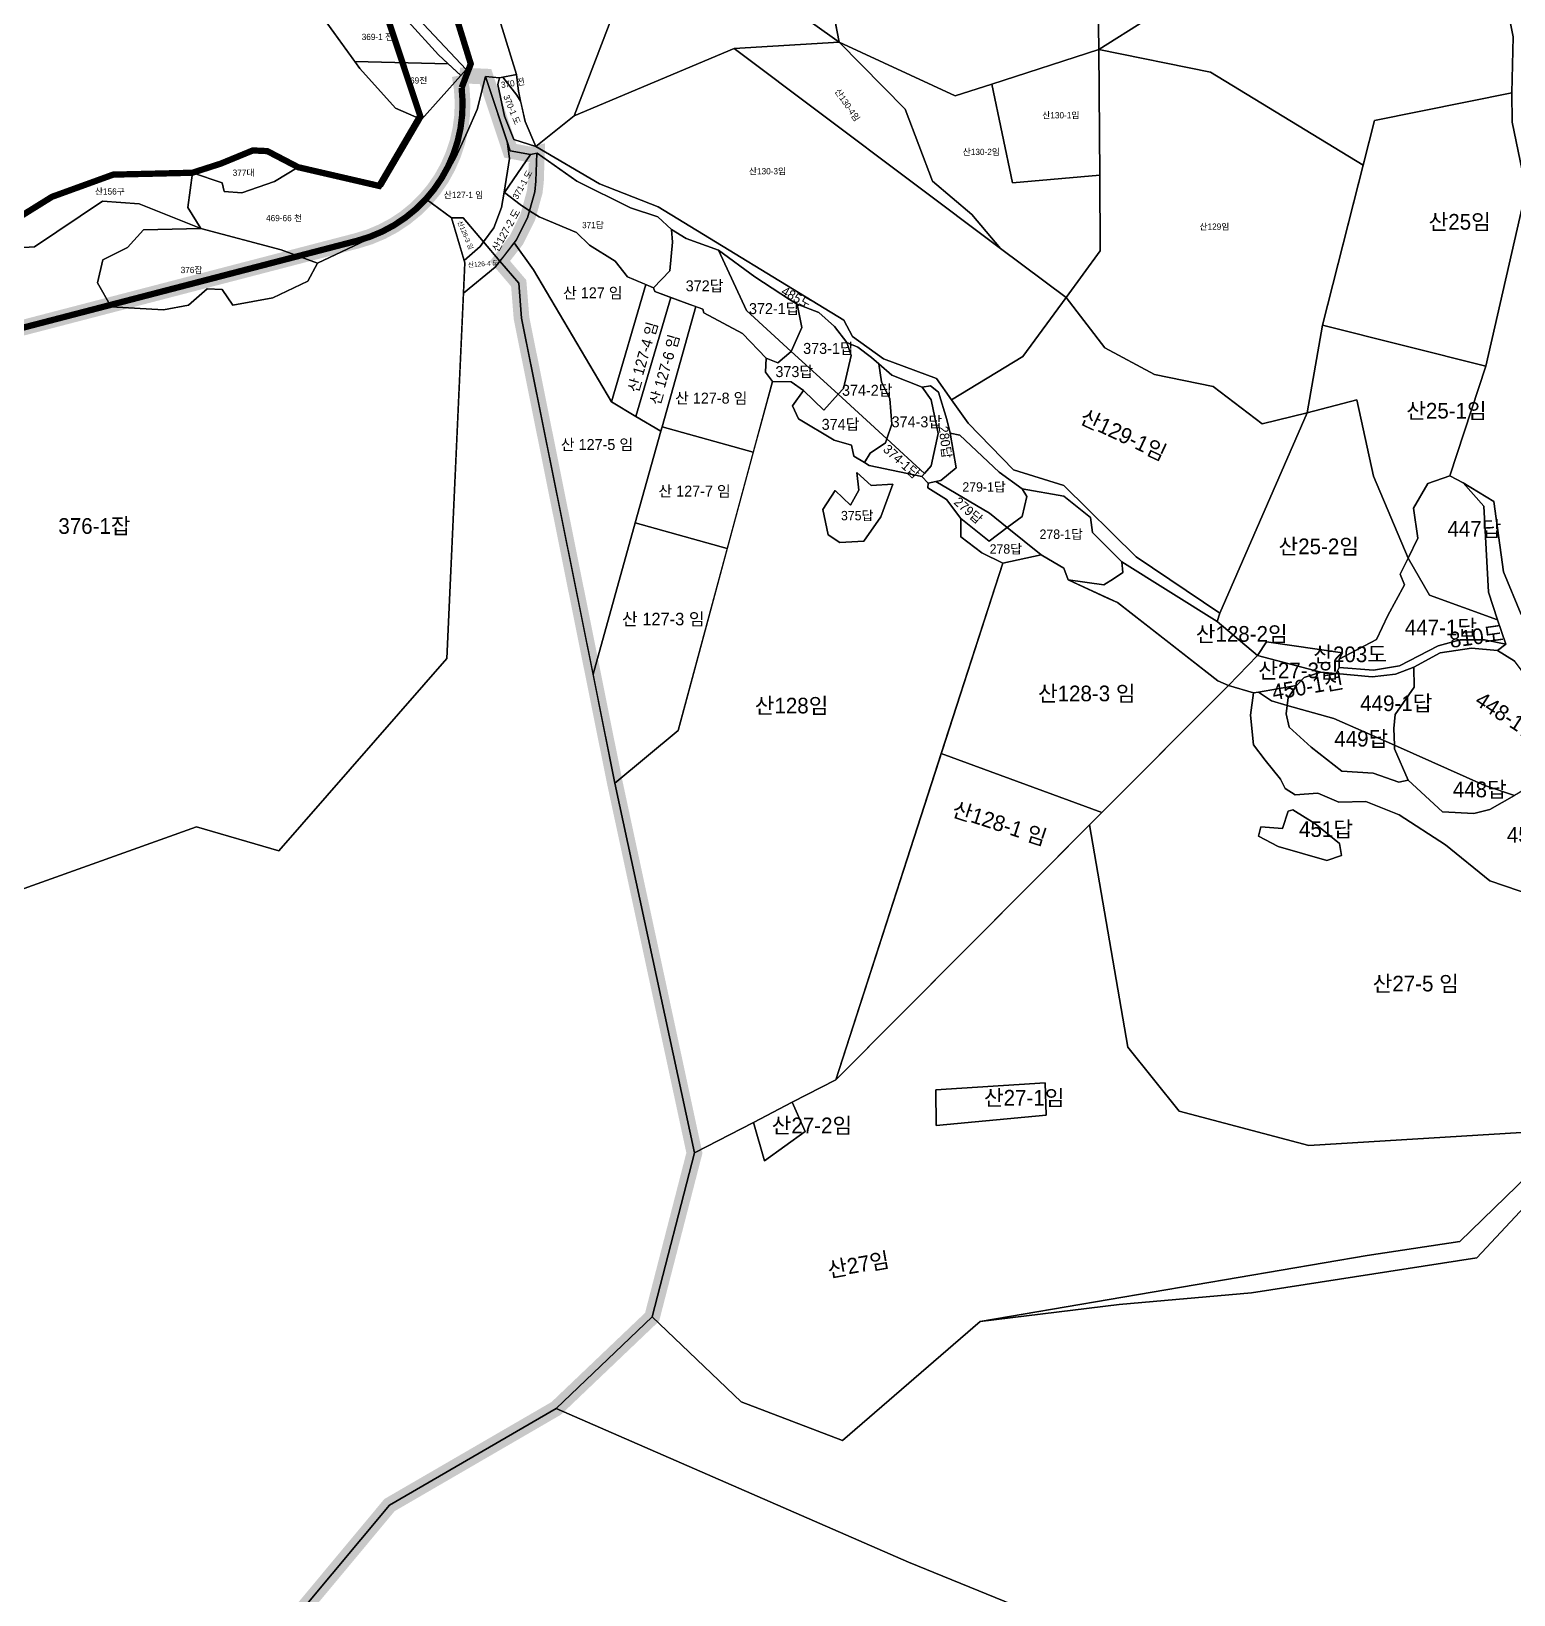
# Model space of a CAD drawing. Header units: metres. Extents: x 425810 to 429904, y 275710 to 280356.
# Drawn here: x 428614.2 to 429086.6, y 277885.1 to 278383.4 of the extents above; entities that cross this region are included whole.
import ezdxf

# ---------------------------------------------------------------- set-up
doc = ezdxf.new("R2010")
doc.units = ezdxf.units.M
doc.linetypes.add('boundary', pattern=[170, 150, -4, 4, -4, 4, -4])
for name, color, linetype in [('-00-경계_369-1 369 매입(20240430)', 7, 'Continuous'), ('-00-도시계획도로 현황측량경계', 7, 'Continuous'), ('00_지번', 6, 'Continuous'), ('00_지적', 6, 'Continuous')]:
    doc.layers.add(name, color=color, linetype=linetype)
doc.styles.get("Standard").update_dxf_attribs({"font": ''})
doc.styles.get('Standard').set_extended_font_data('Gulim')

msp = doc.modelspace()

# ---------------------------------------------------------------- linework, layer by layer
at = {"layer": '-00-경계_369-1 369 매입(20240430)', "color": 1, "linetype": 'boundary', "flags": 128}
msp.add_lwpolyline([(428568.1984763492, 278277.6808034089, 5, 5, -0.2566209666695616), (428516.8485261414, 278290.6744738204, 5, 5, 0), (428504.597422643, 278302.0930519416, 5, 5, 0), (428496.0964100005, 278302.1497900689, 5, 5, 0), (428456.7388854046, 278329.8945728959, 5, 5, 0), (428428.0822005816, 278337.922602217, 5, 5, 0), (428400.1832477311, 278336.5593661891, 5, 5, 0), (428393.5178035014, 278342.4362350357, 5, 5, 0), (428360.527628952, 278339.1762928788, 5, 5, 0), (428354.6154994898, 278333.9092505785, 5, 5, 0), (428339.1323057201, 278332.7808218085, 5, 5, 0), (428328.6673147829, 278336.0277035654, 5, 5, 0), (428326.556488587, 278335.8191015815, 5, 5, -0.1834998917514173), (428248.0003507366, 278356.9740310651, 5, 5, 0), (428217.5055624367, 278379.0856796779, 5, 5, 0), (428175.023397995, 278410.5942492239, 5, 5, 0), (428156.0330250923, 278422.223666284, 5, 5, 0), (428142.3514909908, 278429.2756816172, 5, 5, 0), (428040.4512191037, 278481.5902657678, 5, 5, 0), (427977.6405925826, 278514.830574349, 5, 5, 0), (427941.5676898648, 278533.2296075118, 5, 5, 0), (427943.1471661995, 278543.6496444033, 5, 5, 0), (427944.7449997901, 278554.210998707, 5, 5, 0), (427944.8041483495, 278554.2406471076, 5, 5, 0), (427949.6714254944, 278585.8389645506, 5, 5, 0), (427921.604472443, 278588.9218059991, 5, 5, 0), (427848.9423825877, 278616.0136377204, 5, 5, 0), (427828.5551931958, 278640.6977543796, 5, 5, 0), (427798.7427527677, 278646.6205347408, 5, 5, 0), (427777.6719759823, 278622.4832451195, 5, 5, 0), (427733.5525387213, 278606.0589131533, 5, 5, 0), (427677.2996742637, 278626.9930528401, 5, 5, 0), (427610.5833835952, 278626.9930528401, 5, 5, 0), (427592.3964920521, 278607.5954796883, 5, 5, 0), (427587.8357842627, 278607.7057634641, 5, 5, 0), (427567.9672151424, 278626.99305284, 5, 5, 0), (427514.1312673562, 278626.9930528401, 5, 5, 0), (427498.5747271011, 278595.1563962329, 5, 5, 0), (427334.4903751731, 278598.472750746, 5, 5, 0), (427321.5066292626, 278586.3826255168, 5, 5, 0), (427300.154660683, 278581.2846506166, 5, 5, 0), (427301.9891890632, 278518.9531911875, 5, 5, 0), (427297.8648767329, 278481.0714676964, 5, 5, 0), (427297.4393115629, 278477.1626604072, 5, 5, 0), (427251.4034451031, 278493.069800556, 5, 5, 0), (427212.9179416529, 278489.9961978572, 5, 5, 0), (427192.2174855328, 278480.9003187569, 5, 5, 0), (427194.9266545631, 278477.0497125875, 5, 5, 0), (427190.7528530729, 278468.7283211761, 5, 5, 0), (427186.4743469235, 278462.680645196, 5, 5, 0), (427174.4989557228, 278461.4410950172, 5, 5, 0), (427159.3395579634, 278468.756266557, 5, 5, 0), (427160.1040615234, 278470.2741842459, 5, 5, 0), (427155.3044370237, 278470.3568435463, 5, 5, 0), (427145.3991195129, 278471.6838377661, 5, 5, 0), (427141.1281387432, 278469.3663710676, 5, 5, 0), (427135.9116203131, 278471.5732216261, 5, 5, 0), (427121.7592312432, 278437.9104941062, 5, 5, 0), (427126.6395919136, 278389.6560555463, 5, 5, 0), (427123.1593426632, 278338.3657141572, 5, 5, 0), (427104.5689846928, 278330.107857868, 5, 5, 0), (427060.1099511131, 278310.3591090462, 5, 5, 0), (427026.188426623, 278280.4491569775, 5, 5, 0), (427014.4873426167, 278270.1338152719, 5, 5, 0), (426953.9497251231, 278216.7790101862, 5, 5, 0), (426978.0895578136, 278210.0924615472, 5, 5, 0), (427020.1298643831, 278179.5143638578, 5, 5, 0), (427026.207228043, 278172.9105594758, 5, 5, 0), (426987.7026539929, 278121.7482876875, 5, 5, 0), (427011.7394181629, 277949.5602220468, 5, 5, 0), (427009.5683561228, 277929.7214837376, 5, 5, 0), (427020.6343456831, 277882.7509201973, 5, 5, 0), (427004.1150489933, 277845.3756881472, 5, 5, 0), (427010.7472895932, 277787.5323338157, 5, 5, 0), (427000.0407141041, 277733.7678658766, 5, 5, 0), (426988.1254107633, 277685.1608430262, 5, 5, 0), (427071.782756213, 277618.5793230965, 5, 5, 0), (427116.454385653, 277643.4544329871, 5, 5, 0), (427176.4386936435, 277639.2006090865, 5, 5, 0), (427227.5197157433, 277610.4101729263, 5, 5, 0), (427276.4063425929, 277572.4782509175, 5, 5, 0), (427321.0794448432, 277585.0883535859, 5, 5, 0), (427330.2326864431, 277571.2956870873, 5, 5, 0), (427343.9992012232, 277550.5518916959, 5, 5, 0), (427365.0870213731, 277566.3311090976, 5, 5, 0), (427375.346064923, 277574.0077047257, 5, 5, 0), (427398.2706898132, 277600.699525677, 5, 5, 0), (427494.6576545731, 277583.0439263269, 5, 5, 0), (427543.9976574331, 277627.1655639359, 5, 5, 0), (427567.4716065433, 277710.9865467163, 5, 5, 0), (427554.4181634531, 277765.3635662258, 5, 5, 0), (427542.0593626936, 277816.8584555559, 5, 5, 0), (427541.1412298527, 277820.6817701463, 5, 5, 0), (427560.7202355629, 277905.6088311471, 5, 5, 0), (427645.9001958333, 277978.090588747, 5, 5, 0), (427744.5252269503, 278038.6282595581, 5, 5, 0), (427769.873909335, 278054.1876988811, 5, 5, 0), (427843.2206119048, 278092.1145804494, 5, 5, 0), (427863.4215641347, 278107.4133062108, 5, 5, 0), (427882.7433012445, 278137.9054975108, 5, 5, 0), (427883.9639914846, 278166.4059499995, 5, 5, 0), (427887.3244610244, 278175.3461948213, 5, 5, 0), (427911.3941011747, 278196.8633591894, 5, 5, 0), (427912.0123432847, 278222.7272967797, 5, 5, 0), (427957.7493812247, 278214.999652271, 5, 5, 0), (428012.0705605003, 277983.38384493, 5, 5, 0), (428096.9350160033, 278017.9360947575, 5, 5, 0), (428242.9485450032, 277930.4124790769, 5, 5, 0), (428306.3922790929, 277955.3636866159, 5, 5, 0), (428324.6182502628, 277923.6111761559, 5, 5, 0), (428355.5758893329, 277903.4592279868, 5, 5, 0), (428374.9141556731, 277886.1754330959, 5, 5, 0), (428418.9449108827, 277906.2496407258, 5, 5, 0), (428511.4410606127, 277881.1341686067, 5, 5, 0), (428538.7712297233, 277857.5920360557, 5, 5, 0), (428559.9150582029, 277839.3784708457, 5, 5, 0), (428636.9678720634, 277806.5870263858, 5, 5, 0), (428652.4006275429, 277809.9031395059, 5, 5, 0), (428668.3670806526, 277830.7186383461, 5, 5, 0), (428700.9626537827, 277880.8312320765, 5, 5, 0), (428728.3115847835, 277913.6910343266, 5, 5, 0), (428781.4334840931, 277944.5175347276, 5, 5, 0), (428812.004300203, 277973.6593371671, 5, 5, 0), (428825.4741334932, 278025.9146521766, 5, 5, 0), (428800.155148312, 278143.7629258734, 5, 5, 0), (428770.3874265727, 278291.9980610062, 5, 5, 0), (428769.4885170029, 278303.1268223769, 5, 5, 0), (428763.5023773432, 278310.1598999559, 5, 5, 0), (428768.7132296432, 278316.8152322363, 5, 5, 0), (428772.297957963, 278323.9476190658, 5, 5, 0), (428772.9532132015, 278326.2539583291, 5, 5, 0), (428774.614974383, 278332.2830082867, 5, 5, 0), (428774.9908990934, 278335.6184705762, 5, 5, 0), (428775.2717522428, 278344.5626160058, 5, 5, 0), (428773.288320543, 278344.1135794672, 5, 5, 0), (428766.7949030501, 278345.3354569394, 5, 5, 0), (428765.7977554202, 278348.3264829697, 5, 5, 0), (428758.9103604899, 278368.9923397506, 5, 5, 0), (428750.6605822883, 278369.3633889015, 5, 5, -0.3998323286457848), (428717.9367354959, 278316.6436829412, 5, 5, 0), (428568.2117803273, 278277.6842651915, 5, 5, -6.24863235308e-05), (428568.1984759169, 278277.6808050716, 0, 0, 0)], format="xyseb", dxfattribs=at)
at = {"layer": '-00-도시계획도로 현황측량경계', "color": 5, "linetype": 'boundary', "const_width": 2, "flags": 128}
msp.add_lwpolyline([(428748.2790908621, 278465.9205168821), (428748.5883844893, 278473.39534161), (428748.1161152478, 278533.240212588), (428743.6606362296, 278540.1010015357), (428721.7446520647, 278546.6004884169), (428729.3246695112, 278551.8015365004), (428826.8271068225, 278555.2025036514), (428910.0746197215, 278571.1534659812), (428914.8457092502, 278559.1491378557), (428883.7512941637, 278540.0737554286), (428872.5638817299, 278539.5804248008), (428839.2627972644, 278537.3169396905), (428763.2851213341, 278534.5875745418), (428763.7029226169, 278480.9437895792), (428767.8123698977, 278475.0304689608), (428772.8695596592, 278453.6027342882), (428741.1413856581, 278415.2080983252), (428754.2071335116, 278373.0399042841), (428751.2997529169, 278365.4241739032, -0.3743307609995224), (428717.9367354959, 278316.6436829413), (428568.1984759169, 278277.6808050717), (428568.2117803274, 278277.6842651915), (428568.1984763491, 278277.6808034089, -0.2566209666692114), (428516.8485261415, 278290.6744738204), (428504.5974226431, 278302.0930519417), (428496.0964100005, 278302.149790069), (428456.7388854048, 278329.8945728958), (428428.0822005815, 278337.922602217), (428400.1832477311, 278336.5593661892), (428393.5178035013, 278342.4362350357), (428360.527628952, 278339.1762928788), (428354.6154994899, 278333.9092505785), (428339.1323057202, 278332.7808218085), (428328.6673147827, 278336.0277035654), (428326.5564885716, 278335.81910158, -0.1834998917166123), (428248.0003507365, 278356.9740310652), (428217.505562439, 278379.0856796767), (428175.0233979948, 278410.5942492241), (428156.0330250939, 278422.223666284), (428142.3514910373, 278429.2756816062), (428040.4512191024, 278481.5902657678), (427977.6405925834, 278514.8305743502), (427941.5704960616, 278533.2281762073), (427944.7449997901, 278554.210998707), (427958.1954910211, 278560.9530995353), (427994.6609334095, 278530.3117519393), (428040.2858543594, 278499.6149717498), (428073.2016436525, 278484.6843332733), (428101.6653627893, 278473.8045444414), (428121.3894995606, 278469.5796211546), (428183.4504845299, 278440.2442379446), (428202.52588017, 278423.1915912434), (428216.8989296605, 278406.6090631451), (428227.7266991803, 278392.3062055438), (428241.6874456751, 278380.8620857753), (428265.9917042412, 278361.1680012346), (428272.9639392694, 278356.7723532333), (428294.9254353903, 278350.5462424509), (428312.6868242735, 278349.2404837055), (428319.0342942817, 278353.1600126707), (428323.7364806782, 278358.0456973), (428327.3324970234, 278361.011517504), (428336.2234530058, 278362.5814633395), (428344.3584380772, 278359.9941907531), (428358.4431897067, 278355.3527529065), (428364.3263636718, 278354.0327996333), (428369.560492151, 278356.2920135949), (428386.4673960146, 278360.4013605567), (428401.9033730371, 278363.7446964696), (428412.2788319636, 278363.247157572), (428421.8880626727, 278360.7798988649), (428431.4768758935, 278357.1115726904), (428438.7699720908, 278353.5160484158, -0.0575926685593434), (428447.9652586079, 278352.8152406531), (428457.5737590873, 278354.3910077624), (428467.4339845334, 278353.9627810996), (428481.2432499754, 278348.17328084), (428490.1021814212, 278341.1249094146), (428500.0569932414, 278328.5872907321), (428513.8853338858, 278310.6137876299), (428526.9394354141, 278303.3879945348), (428534.9673843127, 278300.4210262512), (428541.1785042106, 278300.2964220215), (428552.061296083, 278297.7648007275), (428579.3680163045, 278305.1122107044), (428589.8546850704, 278309.9736170072), (428591.8713674703, 278312.7121353393), (428606.3186835797, 278321.6917525399), (428620.7659996897, 278330.6713697408), (428640.2571428502, 278337.7408240903), (428665.4927340401, 278338.3377135806), (428674.5396440095, 278341.2425972594), (428684.7737903097, 278345.451899519), (428689.3831199796, 278345.2312210201), (428699.1931944998, 278340.111126879), (428725.0281092254, 278334.1376130605), (428738.0934527316, 278356.4409005395), (428722.9220775901, 278402.1001311529), (428717.7537948999, 278417.7642494495), (428720.1255726036, 278438.4652040036), (428736.1993539724, 278454.8443607015)], format="xyb", close=True, dxfattribs=at)
at = {"layer": '00_지적', "linetype": 'Continuous', "flags": 128}
for points in [[(428858.2768355301, 278448.9617083892), (428871.6182065905, 278379.9792441707), (428844.6488825901, 278399.3442966696), (428814.1774594298, 278399.6978354492), (428804.6102350103, 278402.0546261892), (428807.7071669402, 278410.1327955592), (428806.6536070201, 278444.3564656209), (428821.6732389199, 278444.0041239207), (428858.2768355301, 278448.9617083892)], [(428973.91177278, 278421.6800306793), (428989.4467912596, 278433.9136611391), (428994.2986997898, 278436.9426448308), (428997.998606, 278437.9743574392), (429005.9875183302, 278440.2029977795), (429015.1376422998, 278444.4190903195), (429019.0053933701, 278448.0013538394), (429022.2121416301, 278450.2889941596), (429029.04585821, 278438.9217053708), (429048.8792991898, 278419.8495766707), (429019.2031692797, 278400.3199756909), (428992.13749862, 278395.9444323909), (428978.56614545, 278389.1225397494), (428969.48831259, 278387.1387779806), (428954.3473162698, 278377.6024603304), (428953.9019189001, 278406.9656035901), (428949.6110405102, 278415.9560603705), (428973.91177278, 278421.6800306793)], [(428725.7853562896, 278405.9456973002), (428724.3154004895, 278414.0782739595), (428715.8539875596, 278424.9267468601), (428712.35105485, 278432.1959278807), (428713.48674847, 278433.2320686002), (428721.19658361, 278423.3569902107), (428726.9452710701, 278416.2389783096), (428728.5543448701, 278408.1062537805), (428737.4332823501, 278387.4942777901), (428752.76419219, 278371.2892229595), (428751.0255779801, 278369.34697254), (428743.9682107399, 278375.9577358701), (428734.2233063801, 278386.5346716494), (428727.9101884998, 278398.3820171691), (428726.3087093001, 278403.4133365806), (428725.7853562896, 278405.9456973002)], [(429122.5421305195, 278430.0973653607), (429124.5577894402, 278427.5615941993), (429122.4713959601, 278421.2535971105), (429122.6609141296, 278416.9439166505), (429121.7265057201, 278413.7070801109), (429125.6324982802, 278411.8166002091), (429131.5357271796, 278412.3851043191), (429140.23393274, 278403.1177741197), (429145.5851951595, 278391.8591733109), (429158.1780367297, 278373.0608046297), (429160.2037720298, 278371.8873666694), (429090.5150820799, 278332.8692738991), (429086.1017967099, 278354.4096104708), (429085.9375368999, 278363.8290354405), (429086.3412645496, 278381.6610655692), (429082.39630464, 278401.5946736597), (429079.45732179, 278416.4487043899), (429122.5421305195, 278430.0973653607)], [(428775.9319443796, 278420.4228078407), (428774.3682559897, 278407.9074107092), (428785.5918782103, 278405.6466609296), (428792.0043633599, 278407.3445382808), (428795.8568346696, 278404.2089352701), (428804.6102350103, 278402.0546261892), (428787.1159261102, 278356.4442681708), (428774.89570555, 278346.6956686005), (428771.5866739199, 278354.6604026892), (428769.3789845397, 278364.3111095596), (428768.8068134402, 278369.6127570792), (428761.6073269396, 278393.0505039506), (428754.6228880396, 278419.5672012009), (428756.6809569997, 278420.4271079805), (428775.1583955502, 278421.0524678193), (428775.9319443796, 278420.4228078407)], [(428865.7838269901, 278410.1485526897), (428866.5110357199, 278410.7529620809), (428875.8208280905, 278415.1865042709), (428884.03879378, 278416.6411993206), (428894.9605464601, 278416.3618971501), (428912.2825399897, 278415.2070954107), (428931.7760947403, 278414.6002699193), (428937.8229761197, 278414.5572134404), (428947.0488472003, 278415.0818050094), (428949.6110405102, 278415.9560603705), (428953.9019189001, 278406.9656035901), (428954.3473162698, 278377.6024603304), (428920.2715705, 278366.6077235006), (428908.5931835603, 278362.8391693905), (428871.6182065905, 278379.9792441707), (428865.7838269901, 278410.1485526897)], [(429048.8792991898, 278419.8495766707), (429067.2886523502, 278417.5511223097), (429082.39630464, 278401.5946736597), (429086.3412645496, 278381.6610655692), (429085.9375368999, 278363.8290354405), (429042.1725292802, 278354.9914226905), (429038.5569875901, 278340.7274966594), (428989.9512912203, 278370.4064919501), (428954.3473162698, 278377.6024603304), (428969.48831259, 278387.1387779806), (428978.56614545, 278389.1225397494), (428992.13749862, 278395.9444323909), (429019.2031692797, 278400.3199756909), (429048.8792991898, 278419.8495766707)], [(428726.3087093001, 278403.4133365806), (428727.9101884998, 278398.3820171691), (428734.2233063801, 278386.5346716494), (428743.9682107399, 278375.9577358701), (428747.0325954901, 278373.0871939193), (428717.2322549, 278373.805796411), (428708.3363043601, 278386.0775362794), (428717.5507976002, 278396.0817200392), (428726.3087093001, 278403.4133365806)], [(428804.6102350103, 278402.0546261892), (428814.1774594298, 278399.6978354492), (428844.6488825901, 278399.3442966696), (428871.6182065905, 278379.9792441707), (428838.1816703602, 278377.9750444591), (428787.1159261102, 278356.4442681708), (428804.6102350103, 278402.0546261892)], [(428838.1816703602, 278377.9750444591), (428923.0214891097, 278314.1927792207), (428943.92706641, 278298.5704821106), (428930.1732765399, 278279.7639497892), (428907.3884229297, 278266.0104385093), (428902.60841298, 278272.7930429093), (428885.7781359301, 278279.0541568008), (428875.8094180199, 278286.1986782998), (428873.0515984502, 278291.3463901692), (428813.9724225198, 278327.5059939809), (428795.2669010703, 278334.8255280592), (428774.89570555, 278346.6956686005), (428787.1159261102, 278356.4442681708), (428838.1816703602, 278377.9750444591)], [(428871.6182065905, 278379.9792441707), (428892.61354163, 278358.6170533095), (428901.36585603, 278335.6405099407), (428913.9085422697, 278325.0409070608), (428923.0214891097, 278314.1927792207), (428838.1816703602, 278377.9750444591), (428871.6182065905, 278379.9792441707)], [(428871.6182065905, 278379.9792441707), (428908.5931835603, 278362.8391693905), (428920.2715705, 278366.6077235006), (428926.7937567299, 278335.1584504508), (428954.6273819198, 278337.5671043097), (428954.7957047103, 278313.4636285007), (428943.92706641, 278298.5704821106), (428923.0214891097, 278314.1927792207), (428913.9085422697, 278325.0409070608), (428901.36585603, 278335.6405099407), (428892.61354163, 278358.6170533095), (428871.6182065905, 278379.9792441707)], [(428954.3473162698, 278377.6024603304), (428954.6273819198, 278337.5671043097), (428926.7937567299, 278335.1584504508), (428920.2715705, 278366.6077235006), (428954.3473162698, 278377.6024603304)], [(428954.3473162698, 278377.6024603304), (428989.9512912203, 278370.4064919501), (429038.5569875901, 278340.7274966594), (429025.6328080204, 278289.7333427407), (429020.6936024401, 278261.8400089405), (429006.4370874296, 278258.3148024194), (428990.74480859, 278270.1818874404), (428972.1088069201, 278274.0640155096), (428956.2135975501, 278282.5541452207), (428943.92706641, 278298.5704821106), (428954.7957047103, 278313.4636285007), (428954.6273819198, 278337.5671043097), (428954.3473162698, 278377.6024603304)], [(428717.2322549, 278373.805796411), (428747.0325954901, 278373.0871939193), (428751.0255779801, 278369.34697254), (428738.4934217399, 278355.3394613992), (428730.2409511601, 278358.8831893299), (428718.84828398, 278371.5770893693), (428717.2322549, 278373.805796411)], [(428748.0356547702, 278324.00923061), (428739.9821410999, 278329.9530208707), (428745.48853047, 278336.1550378707), (428749.3163015096, 278343.0512122493), (428753.1955545303, 278351.4867135994), (428756.2173872403, 278358.5424963498), (428758.91036049, 278368.9923397508), (428765.7977554201, 278348.3264829702), (428766.5229428401, 278342.8838562705), (428764.8196072104, 278332.1500685308), (428764.04416175, 278327.2631338593), (428761.5421297001, 278320.7744769193), (428758.2618197901, 278316.31654053), (428751.7526228903, 278323.9654019102), (428748.0356547702, 278324.00923061)], [(428758.91036049, 278368.9923397508), (428763.3973356701, 278368.5890021697), (428762.8218711, 278366.4424307496), (428765.0050607901, 278356.4249189292), (428767.8853921098, 278348.9648123607), (428774.89570555, 278346.6956686005), (428795.2669010703, 278334.8255280592), (428813.9724225198, 278327.5059939809), (428873.0515984502, 278291.3463901692), (428875.8094180199, 278286.1986782998), (428885.7781359301, 278279.0541568008), (428902.60841298, 278272.7930429093), (428907.3884229297, 278266.0104385093), (428912.6735552697, 278258.5105971694), (428927.1349831401, 278243.65981403), (428943.1811665101, 278238.6886870507), (428966.2601963094, 278215.9130278509), (428992.8800967698, 278197.9689540603), (428992.0925981701, 278195.3276246805), (428961.6716040698, 278214.2936132308), (428952.3271604301, 278223.6447631996), (428951.6572120199, 278228.4439953491), (428943.1669669196, 278235.2835810501), (428929.95723957, 278237.5666399207), (428922.5495414902, 278242.9111834709), (428910.0095087998, 278254.6497870796), (428906.9329378298, 278255.2852355707), (428905.9541738602, 278259.6727949996), (428903.2500554603, 278268.4466058109), (428900.6688668401, 278270.4003000893), (428898.0904127098, 278269.9770859593), (428888.35413873, 278273.7926227507), (428884.2349153095, 278277.3931444306), (428881.8909558195, 278279.4427814894), (428877.5757266404, 278282.7430362403), (428874.0347259204, 278284.2586896905), (428870.1458990602, 278289.36117577), (428865.0841802497, 278293.7770471404), (428858.1864205701, 278296.4138048794), (428855.8120368598, 278297.9463905096), (428844.7333046096, 278305.1932366807), (428833.1585785597, 278313.6879439503), (428822.8832070501, 278317.3402900305), (428818.1706147901, 278320.2520752903), (428813.77249105, 278324.3242664505), (428805.1606876403, 278327.1380264908), (428788.0371024701, 278335.6950162891), (428775.35145343, 278344.5802654904), (428773.28831774, 278344.1135802307), (428766.7949030501, 278345.3354569394), (428758.91036049, 278368.9923397508)], [(428768.9282203503, 278363.1108763703), (428770.1079429899, 278361.1234224997), (428771.5866739199, 278354.6604026892), (428774.89570555, 278346.6956686005), (428767.8853921098, 278348.9648123607), (428765.0050607901, 278356.4249189292), (428762.8218711, 278366.4424307496), (428763.3973356701, 278368.5890021697), (428764.46109364, 278368.7899781709), (428768.9282203503, 278363.1108763703)], [(428768.9282203503, 278363.1108763703), (428764.46109364, 278368.7899781709), (428768.8068134402, 278369.6127570792), (428769.3789845397, 278364.3111095596), (428770.1079429899, 278361.1234224997), (428768.9282203503, 278363.1108763703)], [(429085.9375368999, 278363.8290354405), (429086.1017967099, 278354.4096104708), (429090.5150820799, 278332.8692738991), (429077.6801887498, 278276.6456131395), (429025.6328080204, 278289.7333427407), (429042.1725292802, 278354.9914226905), (429085.9375368999, 278363.8290354405)], [(428763.5023745401, 278310.1599007193), (428758.2618197901, 278316.31654053), (428761.5421297001, 278320.7744769193), (428764.04416175, 278327.2631338593), (428764.8196072104, 278332.1500685308), (428766.5229428401, 278342.8838562705), (428765.7977554201, 278348.3264829702), (428766.7949030501, 278345.3354569394), (428773.28831774, 278344.1135802307), (428764.9904260495, 278332.019462891), (428769.9537712298, 278328.2030725591), (428772.9532104003, 278326.2539591007), (428772.2979551599, 278323.9476198294), (428768.71322684, 278316.8152329996), (428763.5023745401, 278310.1599007193)], [(428699.1931945002, 278340.1111268792), (428691.6405515298, 278335.4974687007), (428681.2526353998, 278331.9535633792), (428675.6474500697, 278332.3709868808), (428674.9817107002, 278335.11159979), (428665.4927340401, 278338.3377135806), (428674.5396440103, 278341.2425972596), (428684.7737903101, 278345.4518995192), (428689.38311998, 278345.2312210203), (428699.1931945002, 278340.1111268792)], [(428775.2717494396, 278344.5626167692), (428774.9908962902, 278335.6184713393), (428774.61497158, 278332.2830090504), (428772.9532104003, 278326.2539591007), (428769.9537712298, 278328.2030725591), (428764.9904260495, 278332.019462891), (428773.28831774, 278344.1135802307), (428775.2717494396, 278344.5626167692)], [(428775.2717494396, 278344.5626167692), (428775.35145343, 278344.5802654904), (428788.0371024701, 278335.6950162891), (428805.1606876403, 278327.1380264908), (428813.77249105, 278324.3242664505), (428818.1706147901, 278320.2520752903), (428818.5217229901, 278316.1638965998), (428817.65858741, 278307.0636823196), (428812.4832013799, 278301.6551059204), (428804.18359215, 278305.1548342109), (428800.24775243, 278310.2073131409), (428792.0597734004, 278315.24159717), (428787.9314107504, 278319.3363373709), (428776.0439382801, 278324.2456683591), (428772.9532104003, 278326.2539591007), (428774.61497158, 278332.2830090504), (428774.9908962902, 278335.6184713393), (428775.2717494396, 278344.5626167692)], [(428758.2618197901, 278316.31654053), (428757.1732551605, 278314.8370002993), (428752.0977610395, 278310.4132865108), (428748.0356547702, 278324.00923061), (428751.7526228903, 278323.9654019102), (428758.2618197901, 278316.31654053)], [(428768.0510102202, 278315.9699577504), (428768.71322684, 278316.8152329996), (428772.2979551599, 278323.9476198294), (428772.9532104003, 278326.2539591007), (428776.0439382801, 278324.2456683591), (428787.9314107504, 278319.3363373709), (428792.0597734004, 278315.24159717), (428800.24775243, 278310.2073131409), (428804.18359215, 278305.1548342109), (428809.9794919101, 278302.7106455993), (428799.0104986504, 278265.3458895292), (428774.1518376703, 278307.3959588893), (428768.0510102202, 278315.9699577504)], [(428668.1751855899, 278320.6210868006), (428693.83528867, 278313.7965511493), (428705.3473845805, 278309.5730915591), (428702.2715871204, 278303.8302886691), (428691.16688387, 278298.4912067093), (428678.4179107398, 278296.1719064992), (428674.98824819, 278301.1386899091), (428670.2471787799, 278301.2926131897), (428664.2821974504, 278296.1740911808), (428656.2803578702, 278294.6247548405), (428639.64930157, 278295.5675552003), (428635.2185804201, 278303.2770771291), (428636.9350573998, 278310.5903048907), (428644.8169497001, 278314.52214884), (428649.9559516601, 278320.0941104591), (428668.1751855899, 278320.6210868006)], [(428833.1585785597, 278313.6879439503), (428842.0398729098, 278294.4241169207), (428856.3604242802, 278281.4149741791), (428852.04676467, 278277.7615150996), (428848.3914923397, 278279.2858327702), (428840.7700880096, 278287.0950278193), (428828.47065093, 278293.6442702394), (428828.16046552, 278294.9089555108), (428823.9805812696, 278296.3444435094), (428812.8763274597, 278300.4942069799), (428812.4832013799, 278301.6551059204), (428817.65858741, 278307.0636823196), (428818.5217229901, 278316.1638965998), (428818.1706147901, 278320.2520752903), (428822.8832070501, 278317.3402900305), (428833.1585785597, 278313.6879439503)], [(428758.2618197901, 278316.31654053), (428763.5023745401, 278310.1599007193), (428762.02775863, 278308.2771124393), (428751.8819021703, 278299.9111880195), (428752.32775681, 278309.6423653606), (428752.0977610395, 278310.4132865108), (428757.1732551605, 278314.8370002993), (428758.2618197901, 278316.31654053)], [(428814.7781939496, 278255.9484008104), (428806.6361490702, 278226.7963889893), (428793.1658159001, 278178.5673811008), (428770.3874237696, 278291.9980617705), (428769.4885141999, 278303.1268231404), (428763.5023745401, 278310.1599007193), (428764.62295766, 278311.5910574794), (428768.0510102202, 278315.9699577504), (428774.1518376703, 278307.3959588893), (428799.0104986504, 278265.3458895292), (428806.8021494997, 278260.7018002496), (428814.7781939496, 278255.9484008104)], [(428833.1585785597, 278313.6879439503), (428844.7333046096, 278305.1932366807), (428855.8120368598, 278297.9463905096), (428858.1864205701, 278296.4138048794), (428859.74438308, 278289.0646743793), (428856.3604242802, 278281.4149741791), (428842.0398729098, 278294.4241169207), (428833.1585785597, 278313.6879439503)], [(428799.0104986504, 278265.3458895292), (428809.9794919101, 278302.7106455993), (428812.4832013799, 278301.6551059204), (428812.8763274597, 278300.4942069799), (428817.9292095796, 278298.6062439606), (428806.8021494997, 278260.7018002496), (428799.0104986504, 278265.3458895292)], [(428806.8021494997, 278260.7018002496), (428817.9292095796, 278298.6062439606), (428823.9805812696, 278296.3444435094), (428825.8785091796, 278295.6928173806), (428815.1781777497, 278257.3797838595), (428814.7781939496, 278255.9484008104), (428806.8021494997, 278260.7018002496)], [(428907.3884229297, 278266.0104385093), (428930.1732765399, 278279.7639497892), (428943.92706641, 278298.5704821106), (428956.2135975501, 278282.5541452207), (428972.1088069201, 278274.0640155096), (428990.74480859, 278270.1818874404), (429006.4370874296, 278258.3148024194), (429020.6936024401, 278261.8400089405), (428992.8800967698, 278197.9689540603), (428966.2601963094, 278215.9130278509), (428943.1811665101, 278238.6886870507), (428927.1349831401, 278243.65981403), (428912.6735552697, 278258.5105971694), (428907.3884229297, 278266.0104385093)], [(428815.1781777497, 278257.3797838595), (428825.8785091796, 278295.6928173806), (428828.16046552, 278294.9089555108), (428828.47065093, 278293.6442702394), (428840.7700880096, 278287.0950278193), (428848.3914923397, 278279.2858327702), (428848.1706727799, 278274.8296235092), (428850.3249511504, 278271.7812726106), (428844.24341858, 278249.2719890904), (428815.1781777497, 278257.3797838595)], [(428858.1864205701, 278296.4138048794), (428865.0841802497, 278293.7770471404), (428870.1458990602, 278289.36117577), (428874.0347259204, 278284.2586896905), (428875.41567263, 278280.0735439602), (428872.9425012199, 278269.5931775309), (428871.2673104303, 278267.7302928008), (428856.3604242802, 278281.4149741791), (428859.74438308, 278289.0646743793), (428858.1864205701, 278296.4138048794)], [(429077.6801887498, 278276.6456131395), (429066.2366519198, 278241.7261077408), (429059.1735028597, 278239.3022926506), (429054.6523451497, 278231.4210799597), (429055.9620402501, 278221.8800395299), (429052.89028758, 278215.5007854793), (429041.8399532103, 278241.6538617593), (429036.52512936, 278265.9159628209), (429020.6936024401, 278261.8400089405), (429025.6328080204, 278289.7333427407), (429077.6801887498, 278276.6456131395)], [(428874.0347259204, 278284.2586896905), (428877.5757266404, 278282.7430362403), (428881.8909558195, 278279.4427814894), (428884.2349153095, 278277.3931444306), (428885.0667820498, 278271.7265167292), (428887.71845272, 278266.2403483391), (428888.4298804496, 278258.2002897691), (428886.78213936, 278253.4876126703), (428871.2673104303, 278267.7302928008), (428872.9425012199, 278269.5931775309), (428875.41567263, 278280.0735439602), (428874.0347259204, 278284.2586896905)], [(428848.3914923397, 278279.2858327702), (428852.04676467, 278277.7615150996), (428856.3604242802, 278281.4149741791), (428871.2673104303, 278267.7302928008), (428866.7407574401, 278262.6973290108), (428860.1882892, 278268.9431491494), (428856.3233496099, 278271.6621554905), (428850.3249511504, 278271.7812726106), (428848.1706727799, 278274.8296235092), (428848.3914923397, 278279.2858327702)], [(428898.0904127098, 278269.9770859593), (428900.9378970098, 278265.9711552393), (428903.1425994402, 278255.2464929708), (428900.8990725504, 278244.9389766194), (428898.7564081, 278242.4950273708), (428886.78213936, 278253.4876126703), (428888.4298804496, 278258.2002897691), (428887.71845272, 278266.2403483391), (428885.0667820498, 278271.7265167292), (428884.2349153095, 278277.3931444306), (428888.35413873, 278273.7926227507), (428898.0904127098, 278269.9770859593)], [(428860.1882892, 278268.9431491494), (428856.7454113197, 278264.0184929296), (428858.6308180001, 278259.9287688397), (428870.0061748595, 278253.1023488995), (428875.5619063498, 278251.4859182593), (428876.2698206603, 278248.0555973891), (428879.6899194904, 278245.9449729305), (428881.1242354102, 278245.0606488195), (428897.9731990899, 278241.4981459603), (428899.9226549399, 278239.4083869998), (428899.8522971001, 278237.9597472493), (428905.7873047496, 278234.1502794605), (428910.4200286399, 278228.1072657593), (428910.3612207799, 278222.2912530396), (428917.0748553397, 278217.1656603106), (428923.7817116501, 278213.8824512009), (428870.5098279398, 278049.2552286909), (428856.6773828101, 278042.0857207105), (428844.29967306, 278035.6706609205), (428825.4741306901, 278025.9146529399), (428800.15514551, 278143.7629266307), (428820.2857368597, 278160.5925429594), (428850.3249511504, 278271.7812726106), (428856.3233496099, 278271.6621554905), (428860.1882892, 278268.9431491494)], [(428860.1882892, 278268.9431491494), (428866.7407574401, 278262.6973290108), (428871.2673104303, 278267.7302928008), (428886.78213936, 278253.4876126703), (428886.3290149401, 278252.2072644904), (428881.51975541, 278249.0020149704), (428879.6899194904, 278245.9449729305), (428876.2698206603, 278248.0555973891), (428875.5619063498, 278251.4859182593), (428870.0061748595, 278253.1023488995), (428858.6308180001, 278259.9287688397), (428856.7454113197, 278264.0184929296), (428860.1882892, 278268.9431491494)], [(428898.0904127098, 278269.9770859593), (428900.6688668401, 278270.4003000893), (428903.2500554603, 278268.4466058109), (428905.9541738602, 278259.6727949996), (428906.9329378298, 278255.2852355707), (428908.8451638901, 278244.2793440502), (428903.9643160299, 278240.2219223604), (428902.4283765601, 278239.9131770302), (428899.9226549399, 278239.4083869998), (428897.9731990899, 278241.4981459603), (428898.7564081, 278242.4950273708), (428900.8990725504, 278244.9389766194), (428903.1425994402, 278255.2464929708), (428900.9378970098, 278265.9711552393), (428898.0904127098, 278269.9770859593)], [(429052.89028758, 278215.5007854793), (429050.3804221303, 278210.3690833505), (429051.79213, 278206.9772207309), (429046.41960048, 278197.2750479691), (429042.7979139397, 278189.5534095094), (429030.9596830299, 278183.3315565493), (429032.0236931201, 278185.3250195402), (429007.7654323698, 278188.8465897608), (429004.8960671901, 278184.5051720292), (428992.0925981701, 278195.3276246805), (428992.8800967698, 278197.9689540603), (429020.6936024401, 278261.8400089405), (429036.52512936, 278265.9159628209), (429041.8399532103, 278241.6538617593), (429052.89028758, 278215.5007854793)], [(428806.6361490702, 278226.7963889893), (428814.7781939496, 278255.9484008104), (428815.1781777497, 278257.3797838595), (428844.24341858, 278249.2719890904), (428835.9620733997, 278218.6168759391), (428806.6361490702, 278226.7963889893)], [(428879.6899194904, 278245.9449729305), (428881.51975541, 278249.0020149704), (428886.3290149401, 278252.2072644904), (428886.78213936, 278253.4876126703), (428898.7564081, 278242.4950273708), (428897.9731990899, 278241.4981459603), (428881.1242354102, 278245.0606488195), (428879.6899194904, 278245.9449729305)], [(428902.4283765601, 278239.9131770302), (428903.9643160299, 278240.2219223604), (428908.8451638901, 278244.2793440502), (428906.9329378298, 278255.2852355707), (428910.0095087998, 278254.6497870796), (428922.5495414902, 278242.9111834709), (428929.95723957, 278237.5666399207), (428931.3798427498, 278235.1558135897), (428929.8955313005, 278228.8191440292), (428925.18541037, 278225.2696424202), (428919.5003757802, 278229.8708902207), (428902.4283765601, 278239.9131770302)], [(428871.8496009, 278220.5252232905), (428879.4407202797, 278220.8741457294), (428884.8443819898, 278228.7174139992), (428888.6720857201, 278239.0314139296), (428881.8104316099, 278238.6404117495), (428877.2293050296, 278242.8029283192), (428877.9157014796, 278237.1533322893), (428875.2527533602, 278232.4098161292), (428870.3256169604, 278237.0466306806), (428866.3740057601, 278230.9665898793), (428868.04978773, 278222.8992807902), (428871.8496009, 278220.5252232905)], [(428871.8496009, 278220.5252232905), (428868.04978773, 278222.8992807902), (428866.3740057601, 278230.9665898793), (428870.3256169604, 278237.0466306806), (428875.2527533602, 278232.4098161292), (428877.9157014796, 278237.1533322893), (428877.2293050296, 278242.8029283192), (428881.8104316099, 278238.6404117495), (428888.6720857201, 278239.0314139296), (428884.8443819898, 278228.7174139992), (428879.4407202797, 278220.8741457294), (428871.8496009, 278220.5252232905)], [(428899.9226549399, 278239.4083869998), (428902.4283765601, 278239.9131770302), (428919.5003757802, 278229.8708902207), (428925.18541037, 278225.2696424202), (428919.4216410099, 278220.9288848992), (428910.4200286399, 278228.1072657593), (428905.7873047496, 278234.1502794605), (428899.8522971001, 278237.9597472493), (428899.9226549399, 278239.4083869998)], [(428929.95723957, 278237.5666399207), (428943.1669669196, 278235.2835810501), (428951.6572120199, 278228.4439953491), (428952.3271604301, 278223.6447631996), (428961.6716040698, 278214.2936132308), (428962.0308170496, 278210.9321988094), (428959.0029225498, 278208.9514831491), (428955.9513262399, 278206.9552688003), (428944.5539437598, 278208.5629279595), (428943.1467748899, 278212.2701427006), (428935.95964998, 278216.5713471491), (428925.18541037, 278225.2696424202), (428929.8955313005, 278228.8191440292), (428931.3798427498, 278235.1558135897), (428929.95723957, 278237.5666399207)], [(429070.4502717201, 278239.5246751607), (429076.9847508398, 278232.0584698692), (429078.5276268496, 278204.6174011492), (429081.4368898701, 278195.8447896205), (429059.7100570201, 278203.6908360794), (429052.89028758, 278215.5007854793), (429055.9620402501, 278221.8800395299), (429054.6523451497, 278231.4210799597), (429059.1735028597, 278239.3022926506), (429066.2366519198, 278241.7261077408), (429070.4502717201, 278239.5246751607)], [(428925.18541037, 278225.2696424202), (428935.95964998, 278216.5713471491), (428923.7817116501, 278213.8824512009), (428917.0748553397, 278217.1656603106), (428910.3612207799, 278222.2912530396), (428910.4200286399, 278228.1072657593), (428919.4216410099, 278220.9288848992), (428925.18541037, 278225.2696424202)], [(428835.9620733997, 278218.6168759391), (428820.2857368597, 278160.5925429594), (428800.15514551, 278143.7629266307), (428793.1658159001, 278178.5673811008), (428806.6361490702, 278226.7963889893), (428835.9620733997, 278218.6168759391)], [(428904.1512092501, 278153.2188470494), (428923.7817116501, 278213.8824512009), (428935.95964998, 278216.5713471491), (428940.1424308103, 278214.0680336096), (428943.1467748899, 278212.2701427006), (428944.5539437598, 278208.5629279595), (428957.10770889, 278202.7885322906), (428960.2923755897, 278201.3236133605), (428975.65944539, 278189.3557744996), (428992.2632701304, 278176.4254940302), (428995.6151541305, 278174.90795926), (428955.3401773301, 278134.4568034895), (428904.1512092501, 278153.2188470494)], [(428961.6716040698, 278214.2936132308), (428992.0925981701, 278195.3276246805), (429004.8960671901, 278184.5051720292), (428995.6151541305, 278174.90795926), (428992.2632701304, 278176.4254940302), (428960.2923755897, 278201.3236133605), (428944.5539437598, 278208.5629279595), (428955.9513262399, 278206.9552688003), (428959.0029225498, 278208.9514831491), (428962.0308170496, 278210.9321988094), (428961.6716040698, 278214.2936132308)], [(429081.4368898701, 278195.8447896205), (429084.0670071896, 278188.0922987592), (429077.2143960801, 278189.5039745607), (429069.5247103199, 278189.4222532008), (429062.4332787702, 278187.5963544603), (429050.1935154096, 278181.1891155505), (429041.8668207795, 278179.7652244493), (429030.9094686499, 278180.6573153194), (429030.9596830299, 278183.3315565493), (429042.7979139397, 278189.5534095094), (429046.41960048, 278197.2750479691), (429051.79213, 278206.9772207309), (429050.3804221303, 278210.3690833505), (429052.89028758, 278215.5007854793), (429059.7100570201, 278203.6908360794), (429081.4368898701, 278195.8447896205)], [(429030.9596830299, 278183.3315565493), (429030.9094686499, 278180.6573153194), (429029.9883675202, 278178.7228310593), (429025.0701246001, 278179.1703676992), (429004.8960671901, 278184.5051720292), (429007.7654323698, 278188.8465897608), (429032.0236931201, 278185.3250195402), (429030.9596830299, 278183.3315565493)], [(429084.0670071896, 278188.0922987592), (429081.4270893595, 278186.0795101207), (429073.1519554798, 278186.7764301691), (429063.1632560902, 278185.3344493994), (429054.7694350705, 278180.7435622494), (429048.8790538899, 278178.4759223797), (429041.4873253499, 278177.6767166592), (429029.9883675202, 278178.7228310593), (429030.9094686499, 278180.6573153194), (429041.8668207795, 278179.7652244493), (429050.1935154096, 278181.1891155505), (429062.4332787702, 278187.5963544603), (429069.5247103199, 278189.4222532008), (429077.2143960801, 278189.5039745607), (429084.0670071896, 278188.0922987592)], [(429025.0701246001, 278179.1703676992), (429019.8271321999, 278177.4464505408), (429017.3286345201, 278174.9311463908), (429005.2131029702, 278172.8100007307), (429003.5915739397, 278172.5265218709), (428995.6151541305, 278174.90795926), (429004.8960671901, 278184.5051720292), (429025.0701246001, 278179.1703676992)], [(429054.7694350705, 278180.7435622494), (429063.1632560902, 278185.3344493994), (429073.1519554798, 278186.7764301691), (429081.4270893595, 278186.0795101207), (429086.7280966499, 278182.7324221209), (429093.4338683402, 278173.7955097297), (429101.9430372799, 278169.5944881308), (429106.9250296801, 278165.9426068496), (429110.6026773099, 278164.6449318006), (429115.10982636, 278159.1127593108), (429116.7929373504, 278154.7366452497), (429109.7819598996, 278153.3307442106), (429086.7699760198, 278139.8658173196), (429077.3060769904, 278143.0884567108), (429048.5286936396, 278155.8960628994), (429048.3370712399, 278161.1865101493), (429048.7370070601, 278165.6443968193), (429054.8297545901, 278174.3895431497), (429054.7694350705, 278180.7435622494)], [(429025.0701246001, 278179.1703676992), (429029.9883675202, 278178.7228310593), (429041.4873253499, 278177.6767166592), (429048.8790538899, 278178.4759223797), (429054.7694350705, 278180.7435622494), (429054.8297545901, 278174.3895431497), (429048.7370070601, 278165.6443968193), (429048.3370712399, 278161.1865101493), (429048.5286936396, 278155.8960628994), (429029.2275397395, 278164.3923807293), (429014.3944034296, 278168.5807374008), (429014.7269909298, 278170.9555199594), (429017.3286345201, 278174.9311463908), (429019.8271321999, 278177.4464505408), (429025.0701246001, 278179.1703676992)], [(429005.2131029702, 278172.8100007307), (429017.3286345201, 278174.9311463908), (429014.7269909298, 278170.9555199594), (429014.3944034296, 278168.5807374008), (429009.3379551898, 278170.0082511492), (429005.2131029702, 278172.8100007307)], [(429014.3944034296, 278168.5807374008), (429029.2275397395, 278164.3923807293), (429048.5286936396, 278155.8960628994), (429048.5715182703, 278154.68694078), (429052.93317651, 278144.7341303005), (429049.9255730398, 278144.0569089205), (429041.7562957396, 278147.0088657793), (429031.8091405397, 278147.6394528207), (429022.00458181, 278155.2217123807), (429014.97165428, 278161.6168131102), (429014.0127929002, 278165.8636667095), (429014.3944034296, 278168.5807374008)], [(428904.1522096599, 278153.2188675702), (428955.3401773301, 278134.4568034895), (428870.5098279398, 278049.2552286909), (428904.1522096599, 278153.2188675702)], [(429052.93317651, 278144.7341303005), (429048.5715182703, 278154.68694078), (429048.5286936396, 278155.8960628994), (429077.3060769904, 278143.0884567108), (429086.7699760198, 278139.8658173196), (429078.9381710803, 278135.3455120997), (429073.8003503697, 278134.1051517707), (429063.91049466, 278134.6258233209), (429052.93317651, 278144.7341303005)], [(429016.1991508202, 278135.2541776207), (429014.6372517599, 278134.8448174391), (429012.8550932201, 278129.3177093603), (429005.9435732998, 278129.8934874907), (429005.2103649396, 278126.8499386497), (429011.4421007998, 278123.6510544904), (429026.9712339202, 278119.1006646305), (429031.7153784399, 278120.74829017), (429030.9905028398, 278124.5175463594), (429023.2076815497, 278130.8772449103), (429016.1991508202, 278135.2541776207)], [(429026.9712339202, 278119.1006646305), (429011.4421007998, 278123.6510544904), (429005.2103649396, 278126.8499386497), (429005.9435732998, 278129.8934874907), (429012.8550932201, 278129.3177093603), (429014.6372517599, 278134.8448174391), (429016.1991508202, 278135.2541776207), (429023.2076815497, 278130.8772449103), (429030.9905028398, 278124.5175463594), (429031.7153784399, 278120.74829017), (429026.9712339202, 278119.1006646305)], [(428870.5098279398, 278049.2552286909), (428951.3863281001, 278130.4854596108), (428963.60000584, 278059.6332843006), (428979.99267451, 278039.2875348907), (429021.2137619398, 278028.3125450592), (429089.0077155903, 278032.4158012904), (429103.7805674598, 278039.7016917095), (429094.8382333097, 278022.4801143202), (429069.36564604, 277997.6773777604), (429039.8513558702, 277993.2326254305), (428916.53220068, 277972.1700368505), (428872.6280543498, 277934.2626328096), (428840.3514969703, 277946.5981271509), (428812.0042973999, 277973.6593379304), (428825.4741306901, 278025.9146529399), (428844.29967306, 278035.6706609205), (428847.7723380299, 278023.3887073994), (428860.7857363298, 278032.7712510397), (428856.6773828101, 278042.0857207105), (428870.5098279398, 278049.2552286909)], [(428902.5280104297, 278034.6355624292), (428902.45764256, 278046.0645655394), (428937.2003363101, 278048.2606529892), (428937.5512480997, 278037.9383144397), (428902.5280104297, 278034.6355624292)], [(428937.2003363101, 278048.2606529892), (428902.45764256, 278046.0645655394), (428902.5280104297, 278034.6355624292), (428937.5512480997, 278037.9383144397), (428937.2003363101, 278048.2606529892)], [(428856.6773828101, 278042.0857207105), (428860.7857363298, 278032.7712510397), (428847.7723380299, 278023.3887073994), (428844.29967306, 278035.6706609205), (428856.6773828101, 278042.0857207105)], [(428781.43348129, 277944.5175354909), (428893.6481804401, 277895.4955253303), (429021.3355610799, 277843.4081276693), (429082.9936017403, 277813.6505274791), (429167.7628498002, 277763.0604528897), (429153.8235200504, 277757.9284484592), (429104.8820858001, 277759.0961123594), (429062.8119645501, 277758.9165235907), (428969.9621753999, 277789.9897864796), (428942.6515124599, 277799.5548189209), (428895.6592729697, 277797.476748651), (428757.1594309499, 277793.9365434405), (428668.3670778497, 277830.7186391093), (428700.9626509798, 277880.8312328401), (428728.3115819804, 277913.69103509), (428781.43348129, 277944.5175354909)]]:
    msp.add_lwpolyline(points, close=True, dxfattribs=at)
for points in [[(428708.3363043601, 278386.0775362794), (428718.84828398, 278371.5770893693), (428730.2409511601, 278358.8831893299), (428738.4934217399, 278355.3394613992), (428725.9732588503, 278333.9190768506), (428699.1931945002, 278340.1111268792), (428689.38311998, 278345.2312210203), (428684.7737903101, 278345.4518995192), (428674.5396440103, 278341.2425972596), (428665.4927340401, 278338.3377135806), (428640.2571428502, 278337.7408240903), (428620.7659996897, 278330.6713697408), (428591.8713674703, 278312.7121353393), (428591.3350814004, 278318.4598826096), (428581.63525871, 278317.9145612792), (428576.7907110398, 278308.4304107298), (428567.7968556704, 278308.0126692393), (428552.1899968896, 278298.500842441), (428531.6056521097, 278324.1739882901), (428434.24265909, 278433.5589710307)], [(428708.3363043601, 278386.0775362794), (428718.84828398, 278371.5770893693), (428730.2409511601, 278358.8831893299), (428738.4934217399, 278355.3394613992), (428725.9732588503, 278333.9190768506), (428699.1931945002, 278340.1111268792), (428689.38311998, 278345.2312210203), (428684.7737903101, 278345.4518995192), (428674.5396440103, 278341.2425972596), (428665.4927340401, 278338.3377135806), (428640.2571428502, 278337.7408240903), (428620.7659996897, 278330.6713697408), (428591.8713674703, 278312.7121353393), (428591.3350814004, 278318.4598826096), (428581.63525871, 278317.9145612792), (428576.7907110398, 278308.4304107298), (428567.7968556704, 278308.0126692393), (428552.1899968896, 278298.500842441), (428531.6056521097, 278324.1739882901), (428434.24265909, 278433.5589710307)], [(428761.6073269396, 278393.0505039506), (428768.8068134402, 278369.6127570792), (428763.3973356701, 278368.5890021697), (428758.91036049, 278368.9923397508), (428756.2173872403, 278358.5424963498), (428753.1955545303, 278351.4867135994), (428749.3163015096, 278343.0512122493), (428745.48853047, 278336.1550378707), (428739.9821410999, 278329.9530208707), (428737.4103954602, 278327.0569018591), (428728.9570246199, 278321.2718088291), (428722.6660639197, 278317.6998785696), (428705.3473845805, 278309.5730915591), (428693.83528867, 278313.7965511493), (428668.1751855899, 278320.6210868006), (428664.0323508, 278327.2746400293), (428665.4927340401, 278338.3377135806), (428674.9817107002, 278335.11159979), (428675.6474500697, 278332.3709868808), (428681.2526353998, 278331.9535633792), (428691.6405515298, 278335.4974687007), (428699.1931945002, 278340.1111268792), (428725.9732588503, 278333.9190768506), (428738.4934217399, 278355.3394613992), (428751.0255779801, 278369.34697254), (428752.76419219, 278371.2892229595), (428737.4332823501, 278387.4942777901)], [(428591.8713674703, 278312.7121353393), (428620.7659996897, 278330.6713697408), (428640.2571428502, 278337.7408240903), (428665.4927340401, 278338.3377135806), (428665.4927340401, 278338.3377135806), (428664.0323508, 278327.2746400293), (428668.1751855899, 278320.6210868006), (428648.5217404198, 278328.4846306294), (428636.8510881596, 278329.2659965307), (428615.1411640802, 278314.6828518696), (428606.6881675096, 278314.1961421501)], [(429088.8986119405, 278197.5251600594), (429083.3302112604, 278211.1722867004), (429080.20531293, 278233.5267130006), (429070.4502717201, 278239.5246751607), (429066.2366519198, 278241.7261077408), (429077.6801887498, 278276.6456131395), (429090.5150820799, 278332.8692738991)], [(428606.6881675096, 278314.1961421501), (428615.1411640802, 278314.6828518696), (428636.8510881596, 278329.2659965307), (428648.5217404198, 278328.4846306294), (428668.1751855899, 278320.6210868006), (428649.9559516601, 278320.0941104591), (428644.8169497001, 278314.52214884), (428636.9350573998, 278310.5903048907), (428635.2185804201, 278303.2770771291), (428639.64930157, 278295.5675552003), (428656.2803578702, 278294.6247548405), (428664.2821974504, 278296.1740911808), (428670.2471787799, 278301.2926131897), (428674.98824819, 278301.1386899091), (428678.4179107398, 278296.1719064992), (428691.16688387, 278298.4912067093), (428702.2715871204, 278303.8302886691), (428705.3473845805, 278309.5730915591), (428722.6660639197, 278317.6998785696), (428728.9570246199, 278321.2718088291), (428737.4103954602, 278327.0569018591), (428739.9821410999, 278329.9530208707), (428748.0356547702, 278324.00923061), (428748.0356547702, 278324.00923061), (428752.32775681, 278309.6423653606), (428746.5519013898, 278183.5628302395), (428693.0114331702, 278122.1664593295), (428666.83862592, 278129.8342013806), (428595.7802086901, 278104.4594430793)], [(428595.7802086901, 278104.4594430793), (428666.83862592, 278129.8342013806), (428693.0114331702, 278122.1664593295), (428746.5519013898, 278183.5628302395), (428751.8819021703, 278299.9111880195), (428762.02775863, 278308.2771124393), (428763.5023745401, 278310.1599007193), (428769.4885141999, 278303.1268231404), (428770.3874237696, 278291.9980617705), (428800.15514551, 278143.7629266307), (428825.4741306901, 278025.9146529399), (428825.4741306901, 278025.9146529399), (428812.0042973999, 277973.6593379304), (428781.43348129, 277944.5175354909), (428728.3115819804, 277913.69103509), (428700.9626509798, 277880.8312328401)], [(429086.7280966499, 278182.7324221209), (429081.4270893595, 278186.0795101207), (429084.0670071896, 278188.0922987592), (429081.4368898701, 278195.8447896205), (429078.5276268496, 278204.6174011492), (429076.9847508398, 278232.0584698692), (429070.4502717201, 278239.5246751607), (429080.20531293, 278233.5267130006), (429083.3302112604, 278211.1722867004), (429088.8986119405, 278197.5251600594)], [(429089.0077155903, 278032.4158012904), (429021.2137619398, 278028.3125450592), (428979.99267451, 278039.2875348907), (428963.60000584, 278059.6332843006), (428951.3863281001, 278130.4854596108), (428995.6151541305, 278174.90795926), (429003.5915739397, 278172.5265218709), (429002.6600942695, 278165.4886049405), (429003.6641847501, 278156.0133553409), (429007.3017230099, 278151.1098766308), (429012.1877397904, 278145.0140077509), (429013.7638488998, 278142.0969084408), (429016.8718986995, 278140.0249154494), (429024.1351035703, 278140.6493403502), (429030.77545104, 278137.6810242404), (429039.3893868801, 278137.9828746394), (429050.0129363099, 278133.7021352593), (429064.8008513702, 278124.1574177407), (429078.99081703, 278112.6838443392), (429097.3073855497, 278106.4201817494)], [(429097.3073855497, 278106.4201817494), (429078.99081703, 278112.6838443392), (429064.8008513702, 278124.1574177407), (429050.0129363099, 278133.7021352593), (429039.3893868801, 278137.9828746394), (429030.77545104, 278137.6810242404), (429024.1351035703, 278140.6493403502), (429016.8718986995, 278140.0249154494), (429013.7638488998, 278142.0969084408), (429012.1877397904, 278145.0140077509), (429007.3017230099, 278151.1098766308), (429003.6641847501, 278156.0133553409), (429002.6600942695, 278165.4886049405), (429003.5915739397, 278172.5265218709), (429005.2131029702, 278172.8100007307), (429005.2131029702, 278172.8100007307), (429009.3379551898, 278170.0082511492), (429014.3944034296, 278168.5807374008), (429014.0127929002, 278165.8636667095), (429014.97165428, 278161.6168131102), (429022.00458181, 278155.2217123807), (429031.8091405397, 278147.6394528207), (429041.7562957396, 278147.0088657793), (429049.9255730398, 278144.0569089205), (429052.93317651, 278144.7341303005), (429063.91049466, 278134.6258233209), (429073.8003503697, 278134.1051517707), (429078.9381710803, 278135.3455120997), (429086.7699760198, 278139.8658173196)], [(429021.3355610799, 277843.4081276693), (428893.6481804401, 277895.4955253303), (428781.43348129, 277944.5175354909), (428812.0042973999, 277973.6593379304), (428840.3514969703, 277946.5981271509), (428872.6280543498, 277934.2626328096), (428916.53220068, 277972.1700368505), (428960.8578805104, 277977.6312734597), (429003.0055441801, 277981.3474173993), (429074.8483953597, 277992.4964944907), (429099.2814154597, 278018.6019965001)], [(429099.2814154597, 278018.6019965001), (429074.8483953597, 277992.4964944907), (429003.0055441801, 277981.3474173993), (428960.8578805104, 277977.6312734597), (428916.53220068, 277972.1700368505), (429039.8513558702, 277993.2326254305), (429069.36564604, 277997.6773777604), (429094.8382333097, 278022.4801143202)]]:
    msp.add_lwpolyline(points, dxfattribs=at)

# ---------------------------------------------------------------- texts
at = {"layer": '00_지번'}
for s, height, p in [('369-1 전', 2, (428719.4693439293, 278380.6293395427)), ('369전', 2, (428733.4113360716, 278366.7572884381)), ('산130-1임', 2, (428936.3193211899, 278355.6744416138)), ('산130-2임', 2, (428910.9805343032, 278343.9698234943)), ('377대', 2, (428678.3457152866, 278337.3541350118)), ('산130-3임', 2, (428842.8496289562, 278337.8339835405)), ('산156구', 2, (428634.4443826809, 278331.3742463545)), ('산127-1 임', 2, (428745.6272308817, 278330.28158582)), ('469-66 천', 2, (428688.9899372027, 278322.8983140574)), ('371답', 2, (428789.6760857678, 278320.6725205227)), ('산129임', 2, (428986.4230220706, 278320.1660753649)), ('산25임', 5, (429059.4293784346, 278320.2029189563)), ('376잡', 2, (428661.7680559116, 278306.3480467637)), ('산 127 임', 3.5, (428783.6092475137, 278298.3073937677)), ('372답', 3.5, (428822.7093235296, 278300.5499114171)), ('372-1답', 3.5, (428842.8573347959, 278293.2873553727)), ('373-1답', 3.5, (428860.133491613, 278280.5982131173)), ('373답', 3.5, (428851.2907974006, 278273.2019840833)), ('산 127-8 임', 3.5, (428819.3141589297, 278264.7591210927)), ('374-2답', 3.5, (428872.5084915137, 278267.2459860266)), ('산25-1임', 5, (429052.3029084153, 278259.990595371)), ('374답', 3.5, (428866.0251697509, 278256.3964074872)), ('374-3답', 3.5, (428888.308871666, 278257.2070434726)), ('산 127-5 임', 3.5, (428782.9057555605, 278249.9731374389)), ('산 127-7 임', 3.5, (428814.0014317781, 278235.1195706477)), ('279-1답', 3, (428910.8636111149, 278236.6925785534)), ('376-1잡', 5, (428622.8016964838, 278223.2501194231)), ('375답', 3, (428872.1797424862, 278227.5587681578)), ('447답', 5, (429065.4173291918, 278222.3468953374)), ('278-1답', 3, (428935.459984746, 278221.6316349104)), ('산25-2임', 5, (429011.5988660505, 278216.761594912)), ('278답', 3, (428919.5569181828, 278216.9255978914)), ('산 127-3 임', 4, (428802.3938647767, 278194.0908685687)), ('산128-2임', 5, (428985.244296824, 278188.8638961525)), ('447-1답', 5, (429051.8599663518, 278190.9022018368)), ('산203도', 5, (429022.6891424527, 278182.3529404088)), ('산27-3임', 5, (429005.1408636645, 278177.2145356949)), ('산128-3 임', 5, (428934.9455745671, 278169.8866698168)), ('449-1답', 5, (429037.6509001705, 278166.7579348853)), ('산128임', 5, (428844.7004998769, 278166.0089464551)), ('449답', 5, (429029.3818685391, 278155.4522609662)), ('448답', 5, (429067.1424536983, 278139.2820271935)), ('451답', 5, (429018.139825614, 278126.6438540924)), ('450전', 5, (429084.3866774477, 278124.8249017639)), ('산27-5 임', 5, (429041.6084944379, 278077.4077206374)), ('산27-1임', 5, (428917.7393247241, 278041.0350369605)), ('산27-2임', 5, (428850.1081308839, 278032.2080308595))]:
    msp.add_text(s, height=height, dxfattribs=at).set_placement(p)
for s, height, rotation, p in [('370 전', 2, 9.000000000019021, (428764.0106460082, 278365.3000026742)), ('370-1 도', 2, 291.99999999999, (428764.5471219968, 278362.6755309153)), ('산130-4임', 2, 304, (428870.0858548496, 278364.2997399491)), ('371-1 도', 2, 60.96522589012887, (428769.1420991496, 278329.7161322156)), ('산127-2 도', 2.4, 60.96522589012887, (428762.8750032943, 278312.9125679256)), ('산126-3 임', 1.5, 292.9457906837313, (428749.9543287744, 278322.6352157484)), ('산126-4 도', 1.5, 4.008621255942518, (428753.3660230085, 278308.2236884798)), ('485도', 3, 330.4237104816569, (428852.837160744, 278299.7170622134)), ('산 127-4 임', 3.5, 74.00000000001087, (428807.5291856891, 278268.050871856)), ('산 127-6 임', 3.5, 74.00000000001087, (428814.439037006, 278264.0409474155)), ('산129-1임', 5, 335, (428947.8875387986, 278258.7549033589)), ('280답', 2.999999999999999, 276.9587533295031, (428903.2959257739, 278257.4068443909)), ('374-1답', 3, 318, (428885.3541914738, 278249.8103044053)), ('279답', 3, 318.7977227045343, (428907.9247761474, 278232.9899773687)), ('810도', 5, 8, (429066.4850302619, 278186.8637905999)), ('450-1전', 5, 10, (429010.0375130273, 278170.1992408277)), ('448-1답', 5, 327, (429073.817136912, 278169.0952284335)), ('산128-1 임', 5, 342, (428907.1860780623, 278133.4011917157)), ('산27임', 5, 10, (428868.4030313035, 277986.1598589596))]:
    msp.add_text(s, height=height, rotation=rotation, dxfattribs=at).set_placement(p)

doc.saveas('drawing.dxf')
